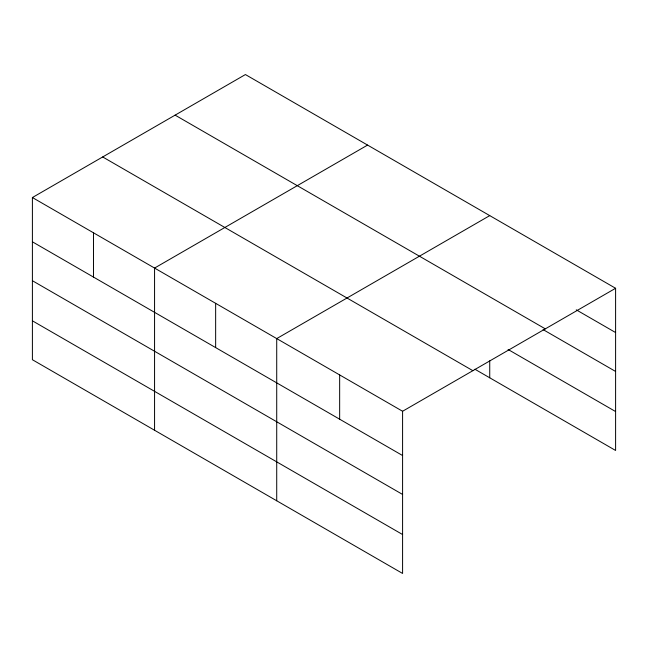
<?xml version="1.0" encoding="UTF-8"?>
<svg xmlns="http://www.w3.org/2000/svg" width="648" height="648" viewBox="0 0 648 648"><rect width="100%" height="100%" fill="white"/><g stroke="black" fill="none" stroke-linecap="round" stroke-linejoin="round"><path stroke-width="0.97" d="M32.4 197.535L402.586 411.261L402.586 573.448L32.4 359.721L32.4 197.535L245.414 74.552L615.6 288.279L615.6 450.465L474.903 369.23M367.578 145.087L154.564 268.07L154.564 430.248M489.734 215.614L276.72 338.596L276.72 500.774M402.586 411.261L615.6 288.279M576.266 309.841L615.6 332.546M175.122 115.142L545.308 328.868M543.056 329.573L615.6 371.458M508.089 349.483L615.6 411.553M102.692 156.954L472.878 370.68M32.4 241.809L402.586 455.528M32.4 280.714L402.586 494.44M32.4 320.809L402.586 534.535M489.734 360.831L489.734 377.792M339.657 374.933L339.657 419.199M215.646 303.329L215.646 347.603M93.482 232.802L93.482 277.069"/></g></svg>
